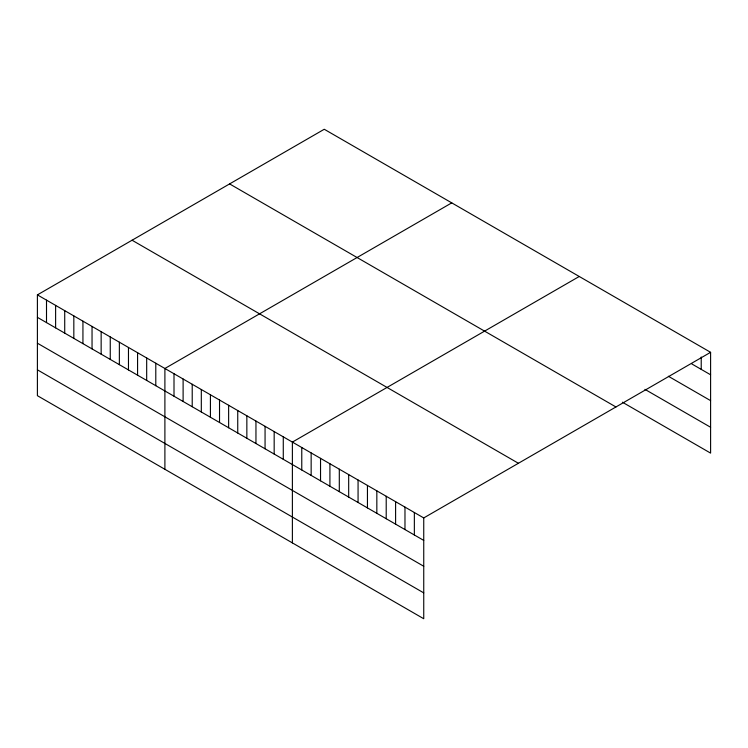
<?xml version="1.0" encoding="UTF-8"?>
<svg xmlns="http://www.w3.org/2000/svg" width="748" height="748" viewBox="0 0 748 748"><rect width="100%" height="100%" fill="white"/><g stroke="black" fill="none" stroke-linecap="round" stroke-linejoin="round"><path stroke-width="1.12" d="M37.4 294.88L423.742 517.934L423.742 618.736L37.4 395.683L37.4 294.88L324.258 129.264L710.6 352.317L710.6 453.12L622.401 402.2M451.755 202.867L164.897 368.484L164.897 469.295M579.242 276.48L292.384 442.096L292.384 542.898M423.742 517.934L710.6 352.317M691.835 363.949L710.6 374.785M668.375 376.263L710.6 400.638M644.926 389.353L710.6 427.267M229.599 183.915L615.941 406.968M132.059 240.22L518.401 463.274M37.4 317.348L423.742 540.402M37.4 343.201L423.742 566.255M37.4 369.83L423.742 592.884M701.222 357.011L701.222 369.362M414.355 512.511L414.355 534.979M404.977 507.097L404.977 529.565M395.599 501.684L395.599 524.152M386.211 496.261L386.211 518.729M376.833 490.847L376.833 513.315M367.446 485.424L367.446 507.901M358.068 480.01L358.068 502.478M348.68 474.597L348.68 497.065M339.302 469.174L339.302 491.651M329.915 463.76L329.915 486.228M320.537 458.346L320.537 480.814M311.149 452.923L311.149 475.391M301.771 447.51L301.771 469.978M283.277 436.832L283.277 459.3M274.17 431.577L274.17 454.045M265.063 426.323L265.063 448.791M255.956 421.059L255.956 443.527M246.849 415.804L246.849 438.272M237.742 410.549L237.742 433.017M228.636 405.285L228.636 427.763M219.529 400.03L219.529 422.498M210.422 394.776L210.422 417.244M201.315 389.512L201.315 411.989M192.217 384.257L192.217 406.725M183.11 379.002L183.11 401.47M174.004 373.748L174.004 396.216M155.79 363.229L155.79 385.697M146.683 357.974L146.683 380.442M137.576 352.71L137.576 375.178M128.469 347.455L128.469 369.923M119.362 342.201L119.362 364.669M110.255 336.937L110.255 359.405M101.148 331.682L101.148 354.15M92.041 326.427L92.041 348.895M82.935 321.163L82.935 343.631M73.828 315.908L73.828 338.377M64.721 310.654L64.721 333.122M55.614 305.39L55.614 327.867M46.507 300.135L46.507 322.603"/></g></svg>
